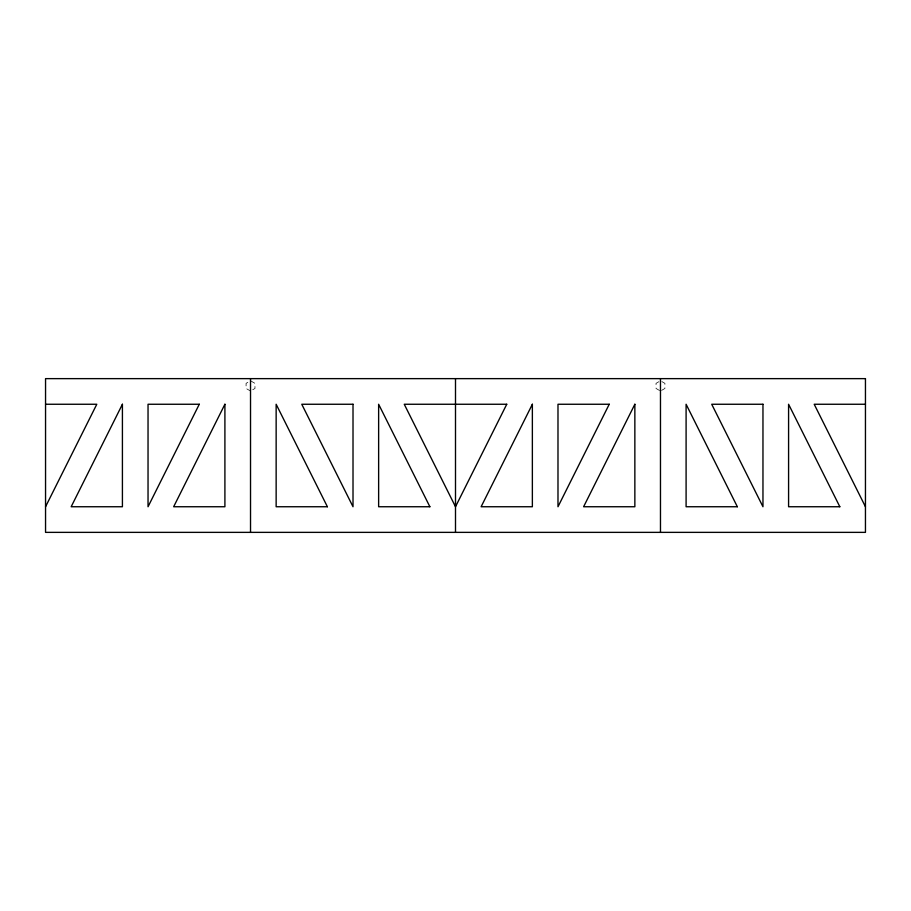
<?xml version="1.0" encoding="UTF-8"?>
<svg xmlns="http://www.w3.org/2000/svg" width="911" height="911" viewBox="0 0 911 911"><rect width="100%" height="100%" fill="white"/><g stroke="black" fill="none" stroke-linecap="round" stroke-linejoin="round"><path stroke-width="0.68" stroke-dasharray="4.55 3.42" d="M252.746 389.749L254.966 388.473L254.966 383.349L250.525 380.787L246.084 383.349L246.084 388.473L250.525 391.035M661.58 390.398L664.916 388.473L664.916 383.349L660.475 380.787L656.034 383.349L656.034 388.473L660.475 391.035"/><path stroke-width="1.37" d="M45.55 506.744L96.794 404.256L45.55 404.256M865.45 404.256L814.206 404.256L865.45 506.744M660.475 378.634L660.475 532.366M455.5 378.634L455.5 532.366M250.525 378.634L250.525 532.366M122.416 404.256L71.172 506.744L122.416 506.744L122.416 404.256M199.281 404.256L148.037 506.744L148.037 404.256L199.281 404.256M224.903 404.256L173.659 506.744L224.903 506.744L224.903 404.256M506.744 404.256L455.5 506.744L404.256 404.256L506.744 404.256M532.366 404.256L481.122 506.744L532.366 506.744L532.366 404.256M609.231 404.256L557.987 506.744L557.987 404.256L609.231 404.256M634.853 404.256L583.609 506.744L634.853 506.744L634.853 404.256M865.45 378.634L45.55 378.634L45.55 532.366L865.45 532.366L865.45 378.634M353.012 404.256L301.769 404.256L353.012 506.744L353.012 404.256M762.962 404.256L711.719 404.256L762.962 506.744L762.962 404.256M327.391 506.744L276.147 506.744L276.147 404.256L327.391 506.744M429.878 506.744L378.634 506.744L378.634 404.256L429.878 506.744M737.341 506.744L686.097 506.744L686.097 404.256L737.341 506.744M839.828 506.744L788.584 506.744L788.584 404.256L839.828 506.744"/></g></svg>
